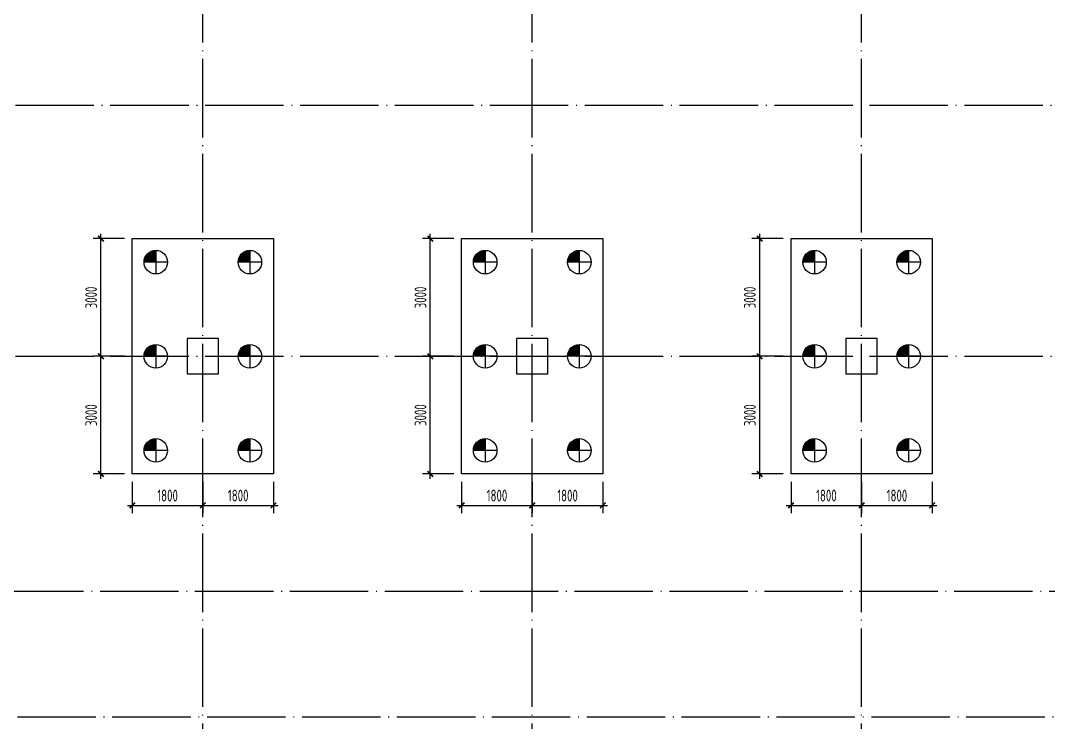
# Model space of a CAD drawing. Extents: x 2430613 to 2739493, y -1540945 to -971137.
# Drawn here: x 2527975 to 2554188, y -1242890 to -1224995 of the extents above; entities that cross this region are included whole.
import ezdxf

# ---------------------------------------------------------------- set-up
doc = ezdxf.new("R2010")
doc.units = 0
doc.header["$LTSCALE"] = 1000
doc.header["$MEASUREMENT"] = 0
doc.header["$PDMODE"] = 3
doc.header["$PDSIZE"] = 50
doc.linetypes.add('DOTE', pattern=[2.42, 2, -0.2, 0.02, -0.2])
doc.layers.get('0').update_dxf_attribs({"linetype": 'CONTINUOUS'})
doc.layers.get('DEFPOINTS').update_dxf_attribs({"linetype": 'CONTINUOUS'})
doc.layers.add('0S-柱-线', color=50, linetype='CONTINUOUS', lineweight=30)
for name, color, linetype in [('600直径桩', 4, 'CONTINUOUS'), ('COLU_DIM', 3, 'CONTINUOUS'), ('DOTE', 1, 'DOTE'), ('承台', 2, 'CONTINUOUS')]:
    doc.layers.add(name, color=color, linetype=linetype)
doc.styles.add('TSSD_Dimension', font='Tssdeng.shx', dxfattribs={"width": 0.7, "bigfont": 'hztxt.shx'})
doc.dimstyles.new('TSSD_100_100', dxfattribs={"dimtxt": 300, "dimasz": 100, "dimexe": 200, "dimexo": 200, "dimgap": 100, "dimtad": 1, "dimdec": 0, "dimzin": 0, "dimdsep": 46, "dimtxsty": 'TSSD_Dimension', "dimblk": 'ARCHTICK', "dimcen": 0, "dimdle": 120, "dimclrt": 7, "dimazin": 0, "dimtfac": 1, "dimtdec": 0, "dimtix": 1, "dimtmove": 2, "dimatfit": 0, "dimldrblk": 'ARCHTICK', "dimfxl": 1, "dimtolj": 1, "dimtzin": 0, "dimarcsym": 0})

# ---------------------------------------------------------------- blocks, each defined once
blk = doc.blocks.new('_ArchTick')
at = {"color": 0, "linetype": 'ByBlock', "const_width": 0.4}
blk.add_lwpolyline([(-0.71, -0.71), (0.71, 0.71)], dxfattribs=at)
blk = doc.blocks.new('*D2017')
at = {"layer": 'COLU_DIM', "color": 0, "lineweight": -2, "transparency": 16777216}
for p, q in [((2539224, -1236755), (2539224, -1237555)), ((2541024, -1236755), (2541024, -1237555)), ((2539104, -1237355), (2541144, -1237355))]:
    blk.add_line(p, q, dxfattribs=at)
at = {"layer": 'DEFPOINTS', "color": 0, "transparency": 16777216}
for p in [(2539224, -1236555), (2541024, -1236555), (2541024, -1237355)]:
    blk.add_point(p, dxfattribs=at)
at = {"layer": 'COLU_DIM', "color": 0, "lineweight": -2, "transparency": 16777216, "xscale": 100, "yscale": 100, "zscale": 100, "rotation": 180}
blk.add_blockref('_ArchTick', (2539224, -1237355), dxfattribs=at)
at = {"layer": 'COLU_DIM', "color": 0, "lineweight": -2, "transparency": 16777216, "xscale": 100, "yscale": 100, "zscale": 100}
blk.add_blockref('_ArchTick', (2541024, -1237355), dxfattribs=at)
at = {"layer": 'COLU_DIM', "color": 7, "transparency": 16777216, "insert": (2540124, -1237105), "char_height": 300, "attachment_point": 5, "style": 'TSSD_Dimension'}
blk.add_mtext('\\A1;1800', dxfattribs=at)
blk = doc.blocks.new('*D2018')
at = {"layer": 'COLU_DIM', "color": 0, "lineweight": -2, "transparency": 16777216}
for p, q in [((2541024, -1236755), (2541024, -1237555)), ((2542824, -1236755), (2542824, -1237555)), ((2540904, -1237355), (2542944, -1237355))]:
    blk.add_line(p, q, dxfattribs=at)
at = {"layer": 'DEFPOINTS', "color": 0, "transparency": 16777216}
for p in [(2541024, -1236555), (2542824, -1236555), (2542824, -1237355)]:
    blk.add_point(p, dxfattribs=at)
at = {"layer": 'COLU_DIM', "color": 0, "lineweight": -2, "transparency": 16777216, "xscale": 100, "yscale": 100, "zscale": 100, "rotation": 180}
blk.add_blockref('_ArchTick', (2541024, -1237355), dxfattribs=at)
at = {"layer": 'COLU_DIM', "color": 0, "lineweight": -2, "transparency": 16777216, "xscale": 100, "yscale": 100, "zscale": 100}
blk.add_blockref('_ArchTick', (2542824, -1237355), dxfattribs=at)
at = {"layer": 'COLU_DIM', "color": 7, "transparency": 16777216, "insert": (2541924, -1237105), "char_height": 300, "attachment_point": 5, "style": 'TSSD_Dimension'}
blk.add_mtext('\\A1;1800', dxfattribs=at)
blk = doc.blocks.new('*D2019')
at = {"layer": 'COLU_DIM', "color": 0, "lineweight": -2, "transparency": 16777216}
for p, q in [((2539024, -1233555), (2538224, -1233555)), ((2538424, -1236675), (2538424, -1233435)), ((2539024, -1236555), (2538224, -1236555))]:
    blk.add_line(p, q, dxfattribs=at)
at = {"layer": 'DEFPOINTS', "color": 0, "transparency": 16777216}
for p in [(2538424, -1233555), (2539224, -1233555), (2539224, -1236555)]:
    blk.add_point(p, dxfattribs=at)
at = {"layer": 'COLU_DIM', "color": 0, "lineweight": -2, "transparency": 16777216, "xscale": 100, "yscale": 100, "zscale": 100}
for p, rotation in [((2538424, -1233555), 90), ((2538424, -1236555), 270)]:
    blk.add_blockref('_ArchTick', p, dxfattribs=dict(at, rotation=rotation))
at = {"layer": 'COLU_DIM', "color": 7, "transparency": 16777216, "insert": (2538174, -1235055), "char_height": 300, "attachment_point": 5, "rotation": 90, "style": 'TSSD_Dimension'}
blk.add_mtext('\\A1;3000', dxfattribs=at)
blk = doc.blocks.new('*D2020')
at = {"layer": 'COLU_DIM', "color": 0, "lineweight": -2, "transparency": 16777216}
for p, q in [((2538424, -1233675), (2538424, -1230435)), ((2539024, -1230555), (2538224, -1230555)), ((2539024, -1233555), (2538224, -1233555))]:
    blk.add_line(p, q, dxfattribs=at)
at = {"layer": 'DEFPOINTS', "color": 0, "transparency": 16777216}
for p in [(2538424, -1230555), (2539224, -1230555), (2539224, -1233555)]:
    blk.add_point(p, dxfattribs=at)
at = {"layer": 'COLU_DIM', "color": 0, "lineweight": -2, "transparency": 16777216, "xscale": 100, "yscale": 100, "zscale": 100}
for p, rotation in [((2538424, -1230555), 90), ((2538424, -1233555), 270)]:
    blk.add_blockref('_ArchTick', p, dxfattribs=dict(at, rotation=rotation))
at = {"layer": 'COLU_DIM', "color": 7, "transparency": 16777216, "insert": (2538174, -1232055), "char_height": 300, "attachment_point": 5, "rotation": 90, "style": 'TSSD_Dimension'}
blk.add_mtext('\\A1;3000', dxfattribs=at)
blk = doc.blocks.new('*D2021')
at = {"layer": 'COLU_DIM', "color": 0, "lineweight": -2, "transparency": 16777216}
for p, q in [((2547624, -1236755), (2547624, -1237555)), ((2549424, -1236755), (2549424, -1237555)), ((2547504, -1237355), (2549544, -1237355))]:
    blk.add_line(p, q, dxfattribs=at)
at = {"layer": 'DEFPOINTS', "color": 0, "transparency": 16777216}
for p in [(2547624, -1236555), (2549424, -1236555), (2549424, -1237355)]:
    blk.add_point(p, dxfattribs=at)
at = {"layer": 'COLU_DIM', "color": 0, "lineweight": -2, "transparency": 16777216, "xscale": 100, "yscale": 100, "zscale": 100, "rotation": 180}
blk.add_blockref('_ArchTick', (2547624, -1237355), dxfattribs=at)
at = {"layer": 'COLU_DIM', "color": 0, "lineweight": -2, "transparency": 16777216, "xscale": 100, "yscale": 100, "zscale": 100}
blk.add_blockref('_ArchTick', (2549424, -1237355), dxfattribs=at)
at = {"layer": 'COLU_DIM', "color": 7, "transparency": 16777216, "insert": (2548524, -1237105), "char_height": 300, "attachment_point": 5, "style": 'TSSD_Dimension'}
blk.add_mtext('\\A1;1800', dxfattribs=at)
blk = doc.blocks.new('*D2022')
at = {"layer": 'COLU_DIM', "color": 0, "lineweight": -2, "transparency": 16777216}
for p, q in [((2549424, -1236755), (2549424, -1237555)), ((2551224, -1236755), (2551224, -1237555)), ((2549304, -1237355), (2551344, -1237355))]:
    blk.add_line(p, q, dxfattribs=at)
at = {"layer": 'DEFPOINTS', "color": 0, "transparency": 16777216}
for p in [(2549424, -1236555), (2551224, -1236555), (2551224, -1237355)]:
    blk.add_point(p, dxfattribs=at)
at = {"layer": 'COLU_DIM', "color": 0, "lineweight": -2, "transparency": 16777216, "xscale": 100, "yscale": 100, "zscale": 100, "rotation": 180}
blk.add_blockref('_ArchTick', (2549424, -1237355), dxfattribs=at)
at = {"layer": 'COLU_DIM', "color": 0, "lineweight": -2, "transparency": 16777216, "xscale": 100, "yscale": 100, "zscale": 100}
blk.add_blockref('_ArchTick', (2551224, -1237355), dxfattribs=at)
at = {"layer": 'COLU_DIM', "color": 7, "transparency": 16777216, "insert": (2550324, -1237105), "char_height": 300, "attachment_point": 5, "style": 'TSSD_Dimension'}
blk.add_mtext('\\A1;1800', dxfattribs=at)
blk = doc.blocks.new('*D2023')
at = {"layer": 'COLU_DIM', "color": 0, "lineweight": -2, "transparency": 16777216}
for p, q in [((2547424, -1233555), (2546624, -1233555)), ((2546824, -1236675), (2546824, -1233435)), ((2547424, -1236555), (2546624, -1236555))]:
    blk.add_line(p, q, dxfattribs=at)
at = {"layer": 'DEFPOINTS', "color": 0, "transparency": 16777216}
for p in [(2546824, -1233555), (2547624, -1233555), (2547624, -1236555)]:
    blk.add_point(p, dxfattribs=at)
at = {"layer": 'COLU_DIM', "color": 0, "lineweight": -2, "transparency": 16777216, "xscale": 100, "yscale": 100, "zscale": 100}
for p, rotation in [((2546824, -1233555), 90), ((2546824, -1236555), 270)]:
    blk.add_blockref('_ArchTick', p, dxfattribs=dict(at, rotation=rotation))
at = {"layer": 'COLU_DIM', "color": 7, "transparency": 16777216, "insert": (2546574, -1235055), "char_height": 300, "attachment_point": 5, "rotation": 90, "style": 'TSSD_Dimension'}
blk.add_mtext('\\A1;3000', dxfattribs=at)
blk = doc.blocks.new('*D2024')
at = {"layer": 'COLU_DIM', "color": 0, "lineweight": -2, "transparency": 16777216}
for p, q in [((2546824, -1233675), (2546824, -1230435)), ((2547424, -1230555), (2546624, -1230555)), ((2547424, -1233555), (2546624, -1233555))]:
    blk.add_line(p, q, dxfattribs=at)
at = {"layer": 'DEFPOINTS', "color": 0, "transparency": 16777216}
for p in [(2546824, -1230555), (2547624, -1230555), (2547624, -1233555)]:
    blk.add_point(p, dxfattribs=at)
at = {"layer": 'COLU_DIM', "color": 0, "lineweight": -2, "transparency": 16777216, "xscale": 100, "yscale": 100, "zscale": 100}
for p, rotation in [((2546824, -1230555), 90), ((2546824, -1233555), 270)]:
    blk.add_blockref('_ArchTick', p, dxfattribs=dict(at, rotation=rotation))
at = {"layer": 'COLU_DIM', "color": 7, "transparency": 16777216, "insert": (2546574, -1232055), "char_height": 300, "attachment_point": 5, "rotation": 90, "style": 'TSSD_Dimension'}
blk.add_mtext('\\A1;3000', dxfattribs=at)
blk = doc.blocks.new('*D2557')
at = {"layer": 'COLU_DIM', "color": 0, "lineweight": -2, "transparency": 16777216}
for p, q in [((2530824, -1236755), (2530824, -1237555)), ((2532624, -1236755), (2532624, -1237555)), ((2530704, -1237355), (2532744, -1237355))]:
    blk.add_line(p, q, dxfattribs=at)
at = {"layer": 'DEFPOINTS', "color": 0, "transparency": 16777216}
for p in [(2530824, -1236555), (2532624, -1236555), (2532624, -1237355)]:
    blk.add_point(p, dxfattribs=at)
at = {"layer": 'COLU_DIM', "color": 0, "lineweight": -2, "transparency": 16777216, "xscale": 100, "yscale": 100, "zscale": 100, "rotation": 180}
blk.add_blockref('_ArchTick', (2530824, -1237355), dxfattribs=at)
at = {"layer": 'COLU_DIM', "color": 0, "lineweight": -2, "transparency": 16777216, "xscale": 100, "yscale": 100, "zscale": 100}
blk.add_blockref('_ArchTick', (2532624, -1237355), dxfattribs=at)
at = {"layer": 'COLU_DIM', "color": 7, "transparency": 16777216, "insert": (2531724, -1237105), "char_height": 300, "attachment_point": 5, "style": 'TSSD_Dimension'}
blk.add_mtext('\\A1;1800', dxfattribs=at)
blk = doc.blocks.new('*D2558')
at = {"layer": 'COLU_DIM', "color": 0, "lineweight": -2, "transparency": 16777216}
for p, q in [((2532624, -1236755), (2532624, -1237555)), ((2534424, -1236755), (2534424, -1237555)), ((2532504, -1237355), (2534544, -1237355))]:
    blk.add_line(p, q, dxfattribs=at)
at = {"layer": 'DEFPOINTS', "color": 0, "transparency": 16777216}
for p in [(2532624, -1236555), (2534424, -1236555), (2534424, -1237355)]:
    blk.add_point(p, dxfattribs=at)
at = {"layer": 'COLU_DIM', "color": 0, "lineweight": -2, "transparency": 16777216, "xscale": 100, "yscale": 100, "zscale": 100, "rotation": 180}
blk.add_blockref('_ArchTick', (2532624, -1237355), dxfattribs=at)
at = {"layer": 'COLU_DIM', "color": 0, "lineweight": -2, "transparency": 16777216, "xscale": 100, "yscale": 100, "zscale": 100}
blk.add_blockref('_ArchTick', (2534424, -1237355), dxfattribs=at)
at = {"layer": 'COLU_DIM', "color": 7, "transparency": 16777216, "insert": (2533524, -1237105), "char_height": 300, "attachment_point": 5, "style": 'TSSD_Dimension'}
blk.add_mtext('\\A1;1800', dxfattribs=at)
blk = doc.blocks.new('*D2559')
at = {"layer": 'COLU_DIM', "color": 0, "lineweight": -2, "transparency": 16777216}
for p, q in [((2530624, -1233555), (2529824, -1233555)), ((2530024, -1236675), (2530024, -1233435)), ((2530624, -1236555), (2529824, -1236555))]:
    blk.add_line(p, q, dxfattribs=at)
at = {"layer": 'DEFPOINTS', "color": 0, "transparency": 16777216}
for p in [(2530024, -1233555), (2530824, -1233555), (2530824, -1236555)]:
    blk.add_point(p, dxfattribs=at)
at = {"layer": 'COLU_DIM', "color": 0, "lineweight": -2, "transparency": 16777216, "xscale": 100, "yscale": 100, "zscale": 100}
for p, rotation in [((2530024, -1233555), 90), ((2530024, -1236555), 270)]:
    blk.add_blockref('_ArchTick', p, dxfattribs=dict(at, rotation=rotation))
at = {"layer": 'COLU_DIM', "color": 7, "transparency": 16777216, "insert": (2529774, -1235055), "char_height": 300, "attachment_point": 5, "rotation": 90, "style": 'TSSD_Dimension'}
blk.add_mtext('\\A1;3000', dxfattribs=at)
blk = doc.blocks.new('*D2560')
at = {"layer": 'COLU_DIM', "color": 0, "lineweight": -2, "transparency": 16777216}
for p, q in [((2530024, -1233675), (2530024, -1230435)), ((2530624, -1230555), (2529824, -1230555)), ((2530624, -1233555), (2529824, -1233555))]:
    blk.add_line(p, q, dxfattribs=at)
at = {"layer": 'DEFPOINTS', "color": 0, "transparency": 16777216}
for p in [(2530024, -1230555), (2530824, -1230555), (2530824, -1233555)]:
    blk.add_point(p, dxfattribs=at)
at = {"layer": 'COLU_DIM', "color": 0, "lineweight": -2, "transparency": 16777216, "xscale": 100, "yscale": 100, "zscale": 100}
for p, rotation in [((2530024, -1230555), 90), ((2530024, -1233555), 270)]:
    blk.add_blockref('_ArchTick', p, dxfattribs=dict(at, rotation=rotation))
at = {"layer": 'COLU_DIM', "color": 7, "transparency": 16777216, "insert": (2529774, -1232055), "char_height": 300, "attachment_point": 5, "rotation": 90, "style": 'TSSD_Dimension'}
blk.add_mtext('\\A1;3000', dxfattribs=at)

msp = doc.modelspace()

# ---------------------------------------------------------------- hatches: boundary and pattern name
at = {"layer": '600直径桩'}
h = msp.add_hatch(color=251, dxfattribs=at)
h.dxf.hatch_style = 1
h.paths.add_polyline_path([(2531423.644, -1230854.728, 0.414213562), (2531123.644, -1231154.728), (2531423.644, -1231154.728)])
h = msp.add_hatch(color=251, dxfattribs=at)
h.dxf.hatch_style = 1
h.paths.add_polyline_path([(2533823.644, -1230854.728, 0.414213562), (2533523.644, -1231154.728), (2533823.644, -1231154.728)])
h = msp.add_hatch(color=251, dxfattribs=at)
h.dxf.hatch_style = 1
h.paths.add_polyline_path([(2539823.644, -1230854.728, 0.414213562), (2539523.644, -1231154.728), (2539823.644, -1231154.728)])
h = msp.add_hatch(color=251, dxfattribs=at)
h.dxf.hatch_style = 1
h.paths.add_polyline_path([(2542223.644, -1230854.728, 0.414213562), (2541923.644, -1231154.728), (2542223.644, -1231154.728)])
h = msp.add_hatch(color=251, dxfattribs=at)
h.dxf.hatch_style = 1
h.paths.add_polyline_path([(2548223.644, -1230854.728, 0.414213562), (2547923.644, -1231154.728), (2548223.644, -1231154.728)])
h = msp.add_hatch(color=251, dxfattribs=at)
h.dxf.hatch_style = 1
h.paths.add_polyline_path([(2550623.644, -1230854.728, 0.414213562), (2550323.644, -1231154.728), (2550623.644, -1231154.728)])
h = msp.add_hatch(color=251, dxfattribs=at)
h.dxf.hatch_style = 1
h.paths.add_polyline_path([(2531423.644, -1233254.728, 0.414213562), (2531123.644, -1233554.728), (2531423.644, -1233554.728)])
h = msp.add_hatch(color=251, dxfattribs=at)
h.dxf.hatch_style = 1
h.paths.add_polyline_path([(2533823.644, -1233254.728, 0.414213562), (2533523.644, -1233554.728), (2533823.644, -1233554.728)])
h = msp.add_hatch(color=251, dxfattribs=at)
h.dxf.hatch_style = 1
h.paths.add_polyline_path([(2539823.644, -1233254.728, 0.414213562), (2539523.644, -1233554.728), (2539823.644, -1233554.728)])
h = msp.add_hatch(color=251, dxfattribs=at)
h.dxf.hatch_style = 1
h.paths.add_polyline_path([(2542223.644, -1233254.728, 0.414213562), (2541923.644, -1233554.728), (2542223.644, -1233554.728)])
h = msp.add_hatch(color=251, dxfattribs=at)
h.dxf.hatch_style = 1
h.paths.add_polyline_path([(2548223.644, -1233254.728, 0.414213562), (2547923.644, -1233554.728), (2548223.644, -1233554.728)])
h = msp.add_hatch(color=251, dxfattribs=at)
h.dxf.hatch_style = 1
h.paths.add_polyline_path([(2550623.644, -1233254.728, 0.414213562), (2550323.644, -1233554.728), (2550623.644, -1233554.728)])
h = msp.add_hatch(color=251, dxfattribs=at)
h.dxf.hatch_style = 1
h.paths.add_polyline_path([(2531423.644, -1235654.728, 0.414213562), (2531123.644, -1235954.728), (2531423.644, -1235954.728)])
h = msp.add_hatch(color=251, dxfattribs=at)
h.dxf.hatch_style = 1
h.paths.add_polyline_path([(2533823.644, -1235654.728, 0.414213562), (2533523.644, -1235954.728), (2533823.644, -1235954.728)])
h = msp.add_hatch(color=251, dxfattribs=at)
h.dxf.hatch_style = 1
h.paths.add_polyline_path([(2539823.644, -1235654.728, 0.414213562), (2539523.644, -1235954.728), (2539823.644, -1235954.728)])
h = msp.add_hatch(color=251, dxfattribs=at)
h.dxf.hatch_style = 1
h.paths.add_polyline_path([(2542223.644, -1235654.728, 0.414213562), (2541923.644, -1235954.728), (2542223.644, -1235954.728)])
h = msp.add_hatch(color=251, dxfattribs=at)
h.dxf.hatch_style = 1
h.paths.add_polyline_path([(2548223.644, -1235654.728, 0.414213562), (2547923.644, -1235954.728), (2548223.644, -1235954.728)])
h = msp.add_hatch(color=251, dxfattribs=at)
h.dxf.hatch_style = 1
h.paths.add_polyline_path([(2550623.644, -1235654.728, 0.414213562), (2550323.644, -1235954.728), (2550623.644, -1235954.728)])

# ---------------------------------------------------------------- linework, layer by layer
at = {"layer": '0S-柱-线'}
for points in [[(2533023.644, -1234004.728), (2533023.644, -1233104.728), (2532223.644, -1233104.728), (2532223.644, -1234004.728)], [(2541423.644, -1234004.728), (2541423.644, -1233104.728), (2540623.644, -1233104.728), (2540623.644, -1234004.728)], [(2549823.644, -1234004.728), (2549823.644, -1233104.728), (2549023.644, -1233104.728), (2549023.644, -1234004.728)]]:
    msp.add_lwpolyline(points, close=True, dxfattribs=at)
at = {"layer": '600直径桩', "color": 251}
for p, q in [((2531423.644, -1230854.728), (2531423.644, -1231454.728)), ((2533823.644, -1230854.728), (2533823.644, -1231454.728)), ((2539823.644, -1230854.728), (2539823.644, -1231454.728)), ((2542223.644, -1230854.728), (2542223.644, -1231454.728)), ((2548223.644, -1230854.728), (2548223.644, -1231454.728)), ((2550623.644, -1230854.728), (2550623.644, -1231454.728)), ((2531723.644, -1231154.728), (2531123.644, -1231154.728)), ((2534123.644, -1231154.728), (2533523.644, -1231154.728)), ((2540123.644, -1231154.728), (2539523.644, -1231154.728)), ((2542523.644, -1231154.728), (2541923.644, -1231154.728)), ((2548523.644, -1231154.728), (2547923.644, -1231154.728)), ((2550923.644, -1231154.728), (2550323.644, -1231154.728)), ((2531423.644, -1233254.728), (2531423.644, -1233854.728)), ((2533823.644, -1233254.728), (2533823.644, -1233854.728)), ((2539823.644, -1233254.728), (2539823.644, -1233854.728)), ((2542223.644, -1233254.728), (2542223.644, -1233854.728)), ((2548223.644, -1233254.728), (2548223.644, -1233854.728)), ((2550623.644, -1233254.728), (2550623.644, -1233854.728)), ((2531723.644, -1233554.728), (2531123.644, -1233554.728)), ((2534123.644, -1233554.728), (2533523.644, -1233554.728)), ((2540123.644, -1233554.728), (2539523.644, -1233554.728)), ((2542523.644, -1233554.728), (2541923.644, -1233554.728)), ((2548523.644, -1233554.728), (2547923.644, -1233554.728)), ((2550923.644, -1233554.728), (2550323.644, -1233554.728)), ((2531423.644, -1235654.728), (2531423.644, -1236254.728)), ((2533823.644, -1235654.728), (2533823.644, -1236254.728)), ((2539823.644, -1235654.728), (2539823.644, -1236254.728)), ((2542223.644, -1235654.728), (2542223.644, -1236254.728)), ((2548223.644, -1235654.728), (2548223.644, -1236254.728)), ((2550623.644, -1235654.728), (2550623.644, -1236254.728)), ((2531723.644, -1235954.728), (2531123.644, -1235954.728)), ((2534123.644, -1235954.728), (2533523.644, -1235954.728)), ((2540123.644, -1235954.728), (2539523.644, -1235954.728)), ((2542523.644, -1235954.728), (2541923.644, -1235954.728)), ((2548523.644, -1235954.728), (2547923.644, -1235954.728)), ((2550923.644, -1235954.728), (2550323.644, -1235954.728))]:
    msp.add_line(p, q, dxfattribs=at)
for centre in [(2531423.644, -1231154.728), (2533823.644, -1231154.728), (2539823.644, -1231154.728), (2542223.644, -1231154.728), (2548223.644, -1231154.728), (2550623.644, -1231154.728), (2531423.644, -1233554.728), (2533823.644, -1233554.728), (2539823.644, -1233554.728), (2542223.644, -1233554.728), (2548223.644, -1233554.728), (2550623.644, -1233554.728), (2531423.644, -1235954.728), (2533823.644, -1235954.728), (2539823.644, -1235954.728), (2542223.644, -1235954.728), (2548223.644, -1235954.728), (2550623.644, -1235954.728)]:
    msp.add_circle(centre, 300, dxfattribs=at)
at = {"layer": 'DOTE'}
for p, q in [((2532623.644, -1310254.728), (2532623.644, -1193054.728)), ((2541023.644, -1310254.728), (2541023.644, -1193054.728)), ((2549423.644, -1310254.728), (2549423.644, -1193054.728)), ((2462503.644, -1227154.728), (2570723.644, -1227154.728)), ((2462503.644, -1233554.728), (2570723.644, -1233554.728)), ((2570723.644, -1239554.728), (2462503.644, -1239554.728)), ((2462553.644, -1242744.728), (2570773.644, -1242744.728))]:
    msp.add_line(p, q, dxfattribs=at)
at = {"layer": '承台', "color": 2}
for points in [[(2534423.644, -1236554.728), (2530823.644, -1236554.728), (2530823.644, -1230554.728), (2534423.644, -1230554.728)], [(2542823.644, -1236554.728), (2539223.644, -1236554.728), (2539223.644, -1230554.728), (2542823.644, -1230554.728)], [(2551223.644, -1236554.728), (2547623.644, -1236554.728), (2547623.644, -1230554.728), (2551223.644, -1230554.728)]]:
    msp.add_lwpolyline(points, close=True, dxfattribs=at)

# ---------------------------------------------------------------- dimensions: what is measured, and where the dimension line sits
at = {"layer": 'COLU_DIM', "color": 3}
for base, p1, p2, picture, middle in [((2530023.644, -1230554.728), (2530823.644, -1233554.728), (2530823.644, -1230554.728), '*D2560', (2529773.644, -1232054.728)), ((2538423.644, -1230554.728), (2539223.644, -1233554.728), (2539223.644, -1230554.728), '*D2020', (2538173.644, -1232054.728)), ((2546823.644, -1230554.728), (2547623.644, -1233554.728), (2547623.644, -1230554.728), '*D2024', (2546573.644, -1232054.728)), ((2530023.644, -1233554.728), (2530823.644, -1236554.728), (2530823.644, -1233554.728), '*D2559', (2529773.644, -1235054.728)), ((2538423.644, -1233554.728), (2539223.644, -1236554.728), (2539223.644, -1233554.728), '*D2019', (2538173.644, -1235054.728)), ((2546823.644, -1233554.728), (2547623.644, -1236554.728), (2547623.644, -1233554.728), '*D2023', (2546573.644, -1235054.728))]:
    dim = msp.add_linear_dim(base=base, p1=p1, p2=p2, angle=90, dimstyle='TSSD_100_100', dxfattribs=at)
    dim.commit()
    dim.dimension.update_dxf_attribs({"geometry": picture, "text_midpoint": middle})
for base, p1, p2, picture, middle in [((2532623.644, -1237354.728), (2530823.644, -1236554.728), (2532623.644, -1236554.728), '*D2557', (2531723.644, -1237104.728)), ((2534423.644, -1237354.728), (2532623.644, -1236554.728), (2534423.644, -1236554.728), '*D2558', (2533523.644, -1237104.728)), ((2541023.644, -1237354.728), (2539223.644, -1236554.728), (2541023.644, -1236554.728), '*D2017', (2540123.644, -1237104.728)), ((2542823.644, -1237354.728), (2541023.644, -1236554.728), (2542823.644, -1236554.728), '*D2018', (2541923.644, -1237104.728)), ((2549423.644, -1237354.728), (2547623.644, -1236554.728), (2549423.644, -1236554.728), '*D2021', (2548523.644, -1237104.728)), ((2551223.644, -1237354.728), (2549423.644, -1236554.728), (2551223.644, -1236554.728), '*D2022', (2550323.644, -1237104.728))]:
    dim = msp.add_linear_dim(base=base, p1=p1, p2=p2, dimstyle='TSSD_100_100', dxfattribs=at)
    dim.commit()
    dim.dimension.update_dxf_attribs({"geometry": picture, "text_midpoint": middle})

doc.saveas('drawing.dxf')
